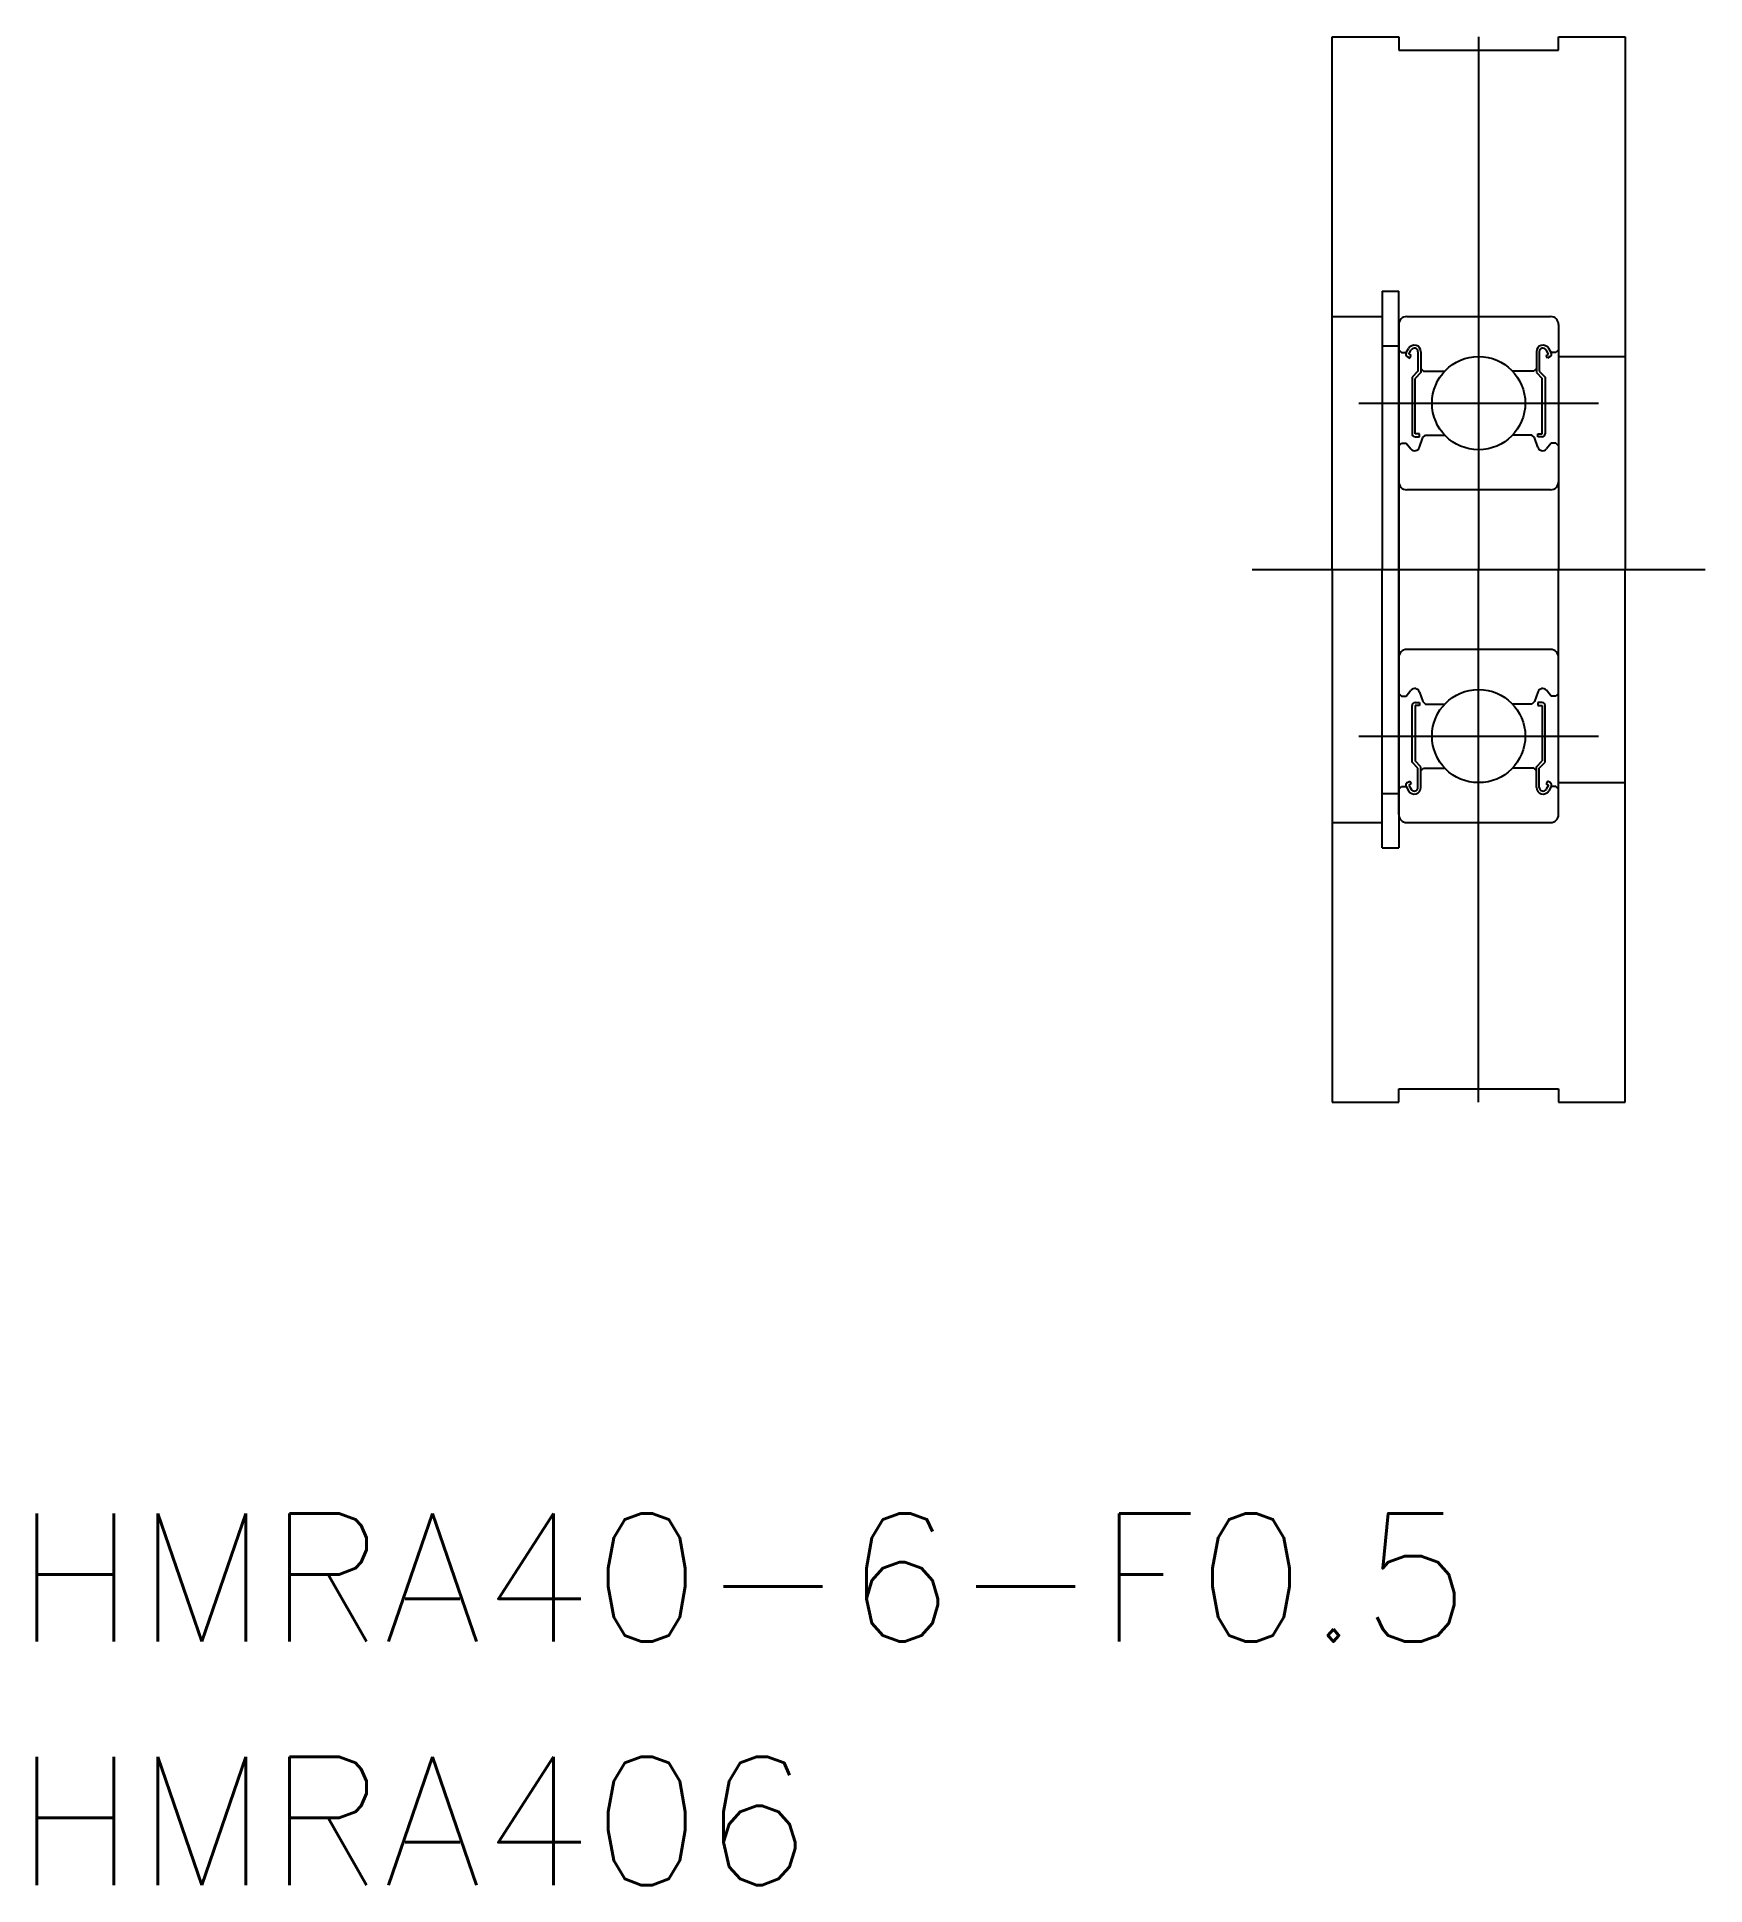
# Model space of a CAD drawing. Extents: x 154.8 to 217.5, y 104.5 to 173.9.
import ezdxf

# ---------------------------------------------------------------- set-up
doc = ezdxf.new("R2010")
doc.units = 0
doc.linetypes.add('CENTER', pattern=[50.8, 31.75, -6.35, 6.35, -6.35])
doc.layers.get('0').update_dxf_attribs({"linetype": 'CONTINUOUS'})
doc.layers.add('CENTER', color=1, linetype='CENTER')
doc.styles.get("Standard").update_dxf_attribs({"font": 'txt.shx'})

msp = doc.modelspace()

# ---------------------------------------------------------------- linework, layer by layer
at = {"color": 7, "linetype": 'CONTINUOUS'}
for p, q in [((203.466, 153.853), (203.466, 173.853)), ((203.466, 173.853), (205.966, 173.853)), ((205.966, 173.853), (205.966, 173.353)), ((211.966, 173.853), (214.466, 173.853)), ((211.966, 173.353), (211.966, 173.853)), ((214.466, 173.853), (214.466, 153.853)), ((205.966, 173.353), (211.966, 173.353)), ((205.341, 164.303), (205.966, 164.303)), ((205.341, 164.303), (205.341, 153.853)), ((205.966, 153.853), (205.966, 164.303)), ((203.466, 163.353), (205.341, 163.353)), ((206.266, 163.353), (211.666, 163.353)), ((205.966, 163.053), (205.966, 153.853)), ((211.966, 163.053), (211.966, 153.853)), ((205.341, 162.26), (205.966, 162.26)), ((205.966, 162.103), (206.066, 162.003)), ((206.066, 162.003), (206.244, 162.003)), ((206.244, 162.003), (206.335, 162.156)), ((206.285, 161.851), (206.381, 161.795)), ((206.34, 161.947), (206.431, 162.1)), ((206.436, 161.892), (206.34, 161.947)), ((206.381, 161.795), (206.436, 161.892)), ((206.688, 162.031), (206.688, 161.303)), ((206.8, 162.031), (206.8, 161.257)), ((211.133, 162.031), (211.133, 161.257)), ((211.244, 162.031), (211.244, 161.303)), ((211.496, 161.892), (211.592, 161.947)), ((211.552, 161.795), (211.496, 161.892)), ((211.592, 161.947), (211.502, 162.1)), ((211.648, 161.851), (211.552, 161.795)), ((211.688, 162.003), (211.598, 162.156)), ((211.866, 162.003), (211.688, 162.003)), ((211.966, 162.103), (211.866, 162.003)), ((211.966, 161.853), (214.466, 161.853)), ((206.688, 161.303), (206.466, 161.08)), ((206.466, 161.08), (206.466, 158.954)), ((206.8, 161.257), (206.577, 161.034)), ((206.577, 158.954), (206.577, 161.034)), ((206.8, 161.403), (206.9, 161.303)), ((206.9, 161.303), (207.692, 161.303)), ((211.033, 161.303), (210.24, 161.303)), ((211.133, 161.403), (211.033, 161.303)), ((211.133, 161.257), (211.355, 161.034)), ((211.244, 161.303), (211.466, 161.08)), ((211.355, 158.954), (211.355, 161.034)), ((211.466, 161.08), (211.466, 158.954)), ((211.966, 160.753), (211.966, 160.753)), ((206.744, 158.954), (206.577, 158.954)), ((206.744, 158.843), (206.744, 158.954)), ((211.188, 158.954), (211.355, 158.954)), ((211.188, 158.843), (211.188, 158.954)), ((205.966, 158.503), (206.066, 158.603)), ((206.066, 158.603), (206.244, 158.603)), ((206.244, 158.603), (206.423, 158.384)), ((206.577, 158.843), (206.744, 158.843)), ((206.744, 158.45), (206.875, 158.809)), ((206.875, 158.809), (206.974, 158.903)), ((206.974, 158.903), (207.692, 158.903)), ((210.958, 158.903), (210.24, 158.903)), ((211.058, 158.809), (210.958, 158.903)), ((211.189, 158.45), (211.058, 158.809)), ((211.355, 158.843), (211.188, 158.843)), ((211.688, 158.603), (211.51, 158.384)), ((211.866, 158.603), (211.688, 158.603)), ((211.966, 158.503), (211.866, 158.603)), ((211.966, 158.453), (211.966, 158.453)), ((211.666, 156.853), (206.266, 156.853)), ((203.466, 153.853), (203.466, 133.853)), ((205.341, 143.403), (205.341, 153.853)), ((205.966, 153.853), (205.966, 143.403)), ((205.966, 144.653), (205.966, 153.853)), ((211.966, 144.653), (211.966, 153.853)), ((214.466, 133.853), (214.466, 153.853)), ((211.666, 150.853), (206.266, 150.853)), ((205.966, 149.203), (206.066, 149.103)), ((206.244, 149.103), (206.423, 149.321)), ((206.744, 149.256), (206.875, 148.897)), ((211.189, 149.256), (211.058, 148.897)), ((211.688, 149.103), (211.51, 149.321)), ((211.966, 149.203), (211.866, 149.103)), ((206.066, 149.103), (206.244, 149.103)), ((206.466, 146.625), (206.466, 148.752)), ((206.577, 148.863), (206.744, 148.863)), ((206.744, 148.752), (206.577, 148.752)), ((206.577, 148.752), (206.577, 146.671)), ((206.744, 148.863), (206.744, 148.752)), ((206.875, 148.897), (206.974, 148.803)), ((206.974, 148.803), (207.692, 148.803)), ((210.958, 148.803), (210.24, 148.803)), ((211.058, 148.897), (210.958, 148.803)), ((211.355, 148.863), (211.188, 148.863)), ((211.188, 148.863), (211.188, 148.752)), ((211.188, 148.752), (211.355, 148.752)), ((211.355, 148.752), (211.355, 146.671)), ((211.466, 146.625), (211.466, 148.752)), ((211.866, 149.103), (211.688, 149.103)), ((206.688, 146.403), (206.466, 146.625)), ((206.8, 146.449), (206.577, 146.671)), ((206.8, 145.674), (206.8, 146.449)), ((211.133, 146.449), (211.355, 146.671)), ((211.133, 145.674), (211.133, 146.449)), ((211.244, 146.403), (211.466, 146.625)), ((206.285, 145.854), (206.381, 145.91)), ((206.436, 145.814), (206.34, 145.758)), ((206.34, 145.758), (206.431, 145.605)), ((206.381, 145.91), (206.436, 145.814)), ((206.688, 145.674), (206.688, 146.403)), ((206.8, 146.303), (206.9, 146.403)), ((206.9, 146.403), (207.692, 146.403)), ((211.033, 146.403), (210.24, 146.403)), ((211.133, 146.303), (211.033, 146.403)), ((211.244, 145.674), (211.244, 146.403)), ((211.552, 145.91), (211.496, 145.814)), ((211.496, 145.814), (211.592, 145.758)), ((211.592, 145.758), (211.502, 145.605)), ((211.648, 145.854), (211.552, 145.91)), ((211.966, 145.853), (214.466, 145.853)), ((205.341, 145.445), (205.966, 145.445)), ((205.966, 145.603), (206.066, 145.703)), ((206.066, 145.703), (206.244, 145.703)), ((206.244, 145.703), (206.335, 145.549)), ((211.688, 145.703), (211.598, 145.549)), ((211.866, 145.703), (211.688, 145.703)), ((211.966, 145.603), (211.866, 145.703)), ((203.466, 144.353), (205.341, 144.353)), ((206.266, 144.353), (211.666, 144.353)), ((205.341, 143.403), (205.966, 143.403)), ((205.966, 134.353), (211.966, 134.353)), ((205.966, 133.853), (205.966, 134.353)), ((211.966, 134.353), (211.966, 133.853)), ((203.466, 133.853), (205.966, 133.853)), ((211.966, 133.853), (214.466, 133.853))]:
    msp.add_line(p, q, dxfattribs=at)
for centre in [(208.966, 160.103), (208.966, 147.603)]:
    msp.add_circle(centre, 1.75, dxfattribs=at)
for centre, radius, start, end in [((206.266, 163.053), 0.3, 90, 180), ((211.666, 163.053), 0.3, 0, 90), ((206.34, 161.947), 0.111, 149.98707, 240.00905), ((206.55, 162.031), 0.249, 0, 150.00121), ((206.55, 162.031), 0.138, 0, 150.00256), ((211.382, 162.031), 0.249, 29.99879, 180), ((211.382, 162.031), 0.138, 29.99744, 180), ((211.592, 161.947), 0.111, 299.99095, 30.01293), ((206.577, 158.954), 0.111, 180.00005, 270.00003), ((211.355, 158.954), 0.111, 269.99997, 359.99995), ((206.566, 158.504), 0.186, 220.0002, 343.15268), ((211.367, 158.504), 0.186, 196.84732, 319.9998), ((206.266, 157.153), 0.3, 180, 270), ((211.666, 157.153), 0.3, 270, 0), ((206.266, 150.553), 0.3, 90, 180), ((211.666, 150.553), 0.3, 0, 90), ((206.566, 149.202), 0.186, 16.84732, 139.9998), ((211.367, 149.202), 0.186, 40.0002, 163.15268), ((206.577, 148.752), 0.111, 89.99997, 179.99995), ((211.355, 148.752), 0.111, 0.00005, 90.00003), ((206.34, 145.758), 0.111, 119.99095, 210.01293), ((211.592, 145.758), 0.111, 329.98707, 60.00905), ((206.55, 145.674), 0.249, 209.99879, 0), ((206.55, 145.674), 0.138, 209.99744, 0), ((211.382, 145.674), 0.249, 180, 330.00121), ((211.382, 145.674), 0.138, 180, 330.00256), ((206.266, 144.653), 0.3, 180, 270), ((211.666, 144.653), 0.3, 270, 0)]:
    msp.add_arc(centre, radius, start, end, dxfattribs=at)
at = {"layer": 'CENTER', "color": 1, "linetype": 'CENTER'}
for p, q in [((208.966, 173.853), (208.966, 153.853)), ((204.466, 160.103), (213.466, 160.103)), ((200.466, 153.853), (217.466, 153.853)), ((208.966, 133.853), (208.966, 153.853)), ((204.466, 147.603), (213.466, 147.603))]:
    msp.add_line(p, q, dxfattribs=at)

# ---------------------------------------------------------------- texts
at = {"color": 7, "linetype": 'CONTINUOUS'}
for s, height, p in [('HMRA40-6-F0.5', 4.81259, (154.011, 113.605)), ('HMRA406', 4.8126, (154.011, 104.461))]:
    msp.add_text(s, height=height, dxfattribs=at).set_placement(p)

doc.saveas('drawing.dxf')
